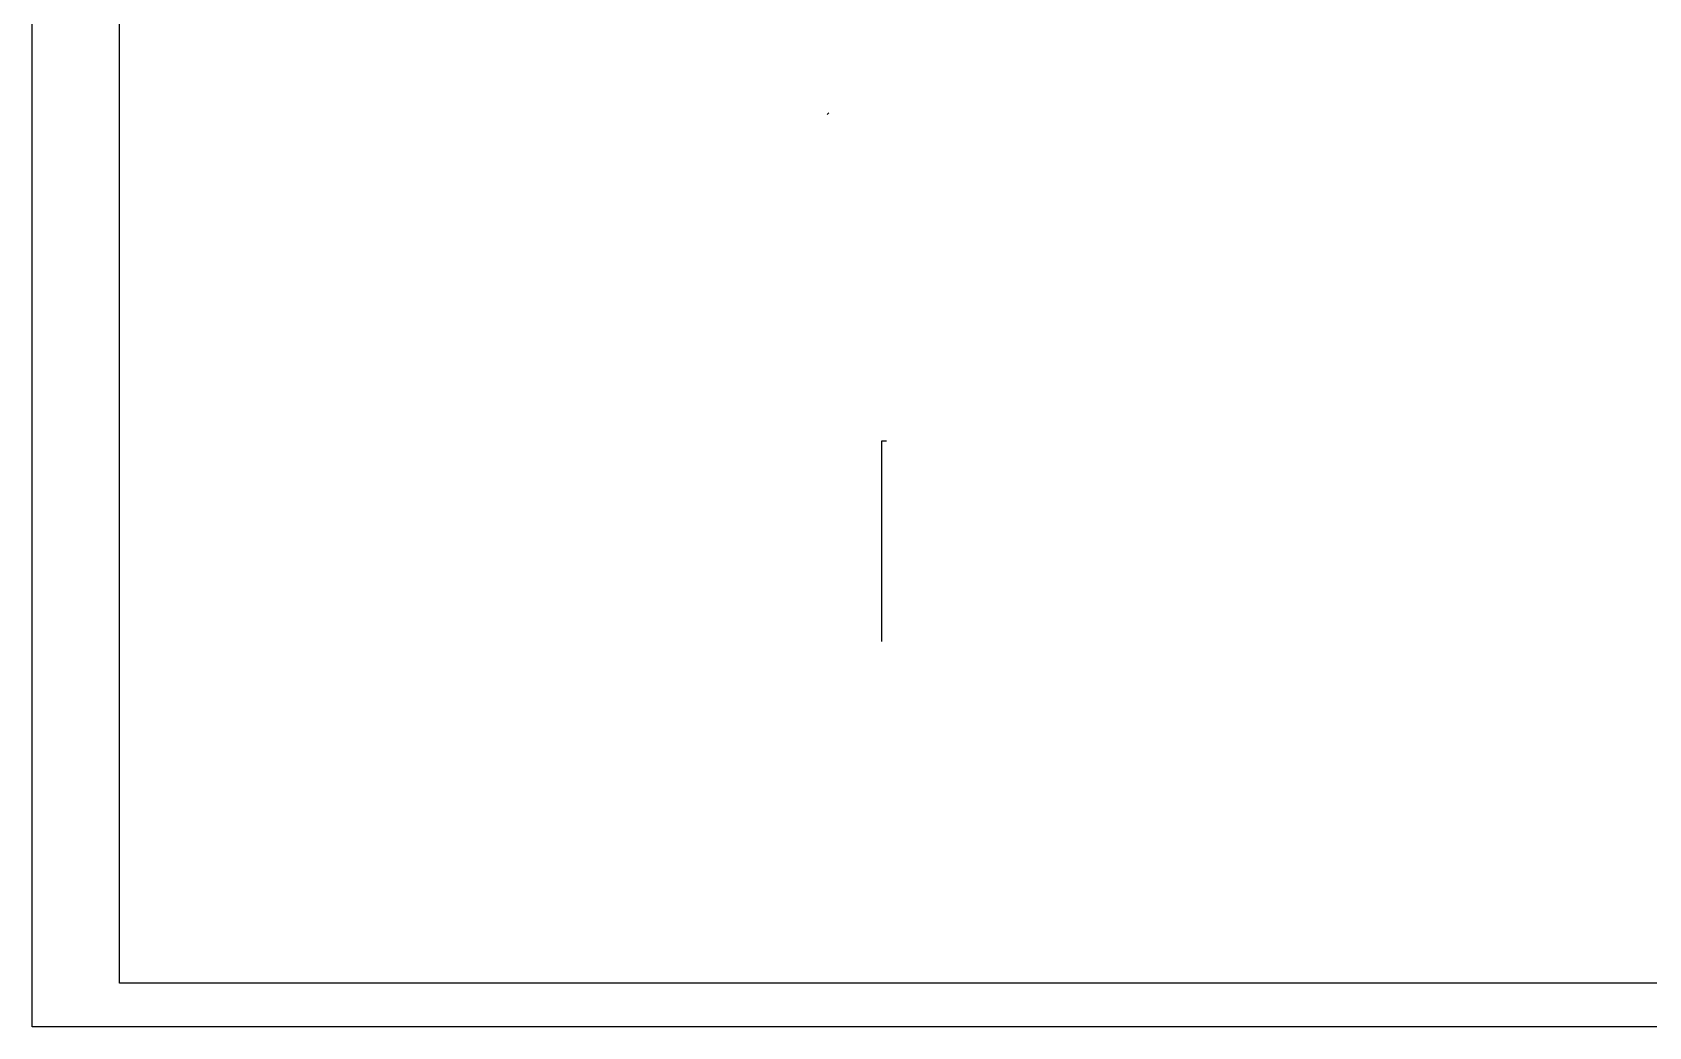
# Model space of a CAD drawing. Extents: x -0.02 to 0.821, y -0.01 to 0.584.
# Drawn here: x -0.02 to 0.3501, y -0.01 to 0.2178 of the extents above; entities that cross this region are included whole.
import ezdxf

# ---------------------------------------------------------------- set-up
doc = ezdxf.new("R2010")
doc.units = 0
doc.header["$MEASUREMENT"] = 0
doc.linetypes.add('CONTINUA', pattern=[0])
doc.linetypes.add('GETRENNT', pattern=[31.75, 12.7, -6.35, 0, -6.35, 0, -6.35])
doc.layers.add('CONSTGRAL01', color=4, linetype='CONTINUA')
doc.layers.add('WALLS', color=7, linetype='CONTINUA')

msp = doc.modelspace()

# ---------------------------------------------------------------- linework, layer by layer
at = {"layer": 'CONSTGRAL01', "color": 161, "linetype": 'GETRENNT'}
msp.add_line((0.16237, 0.1993), (0.162, 0.19897), dxfattribs=at)
at = {"layer": 'CONSTGRAL01', "color": 240, "linetype": 'CONTINUA'}
for p, q in [((0.17558, 0.12411), (0.17448, 0.12411)), ((0.17448, 0.12411), (0.17448, 0.07821))]:
    msp.add_line(p, q, dxfattribs=at)
at = {"layer": 'CONSTGRAL01', "color": 7, "linetype": 'CONTINUA'}
msp.add_lwpolyline([(0.811, 0), (0, 0), (0, 0.574), (0.811, 0.574), (0.811, 0)], close=True, dxfattribs=at)
at = {"layer": 'WALLS', "color": 40, "linetype": 'CONTINUA'}
msp.add_lwpolyline([(-0.02, 0.584), (0.821, 0.584), (0.821, -0.01), (-0.02, -0.01), (-0.02, 0.584)], close=True, dxfattribs=at)

doc.saveas('drawing.dxf')
